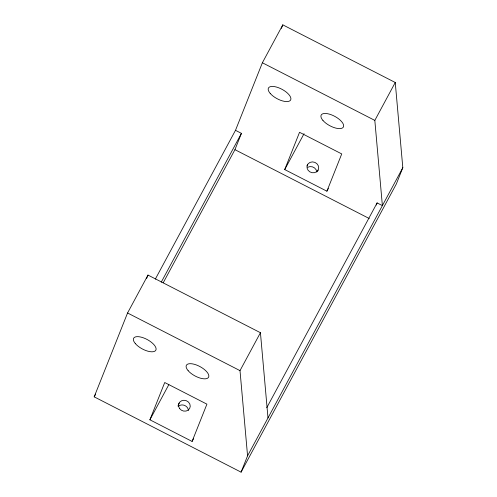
<?xml version="1.0" encoding="UTF-8"?>
<svg xmlns="http://www.w3.org/2000/svg" width="497" height="497" viewBox="0 0 497 497"><rect width="100%" height="100%" fill="white"/><g stroke="black" fill="none" stroke-linecap="round" stroke-linejoin="round"><path stroke-width="0.75" d="M155.312 279.14L235.497 130.32L262.379 62.765L282.805 24.85L395.252 82.496L402.812 167.706L396.32 184.014L241.076 472.15L94.188 396.848L127.561 312.986L147.988 275.071L260.434 332.717L267.995 417.934M146.559 278.668L147.988 275.071M281.383 28.435L282.805 24.85M163.215 282.787L234.938 149.665L241.43 133.364L235.497 130.32M149.895 419.797L164.724 382.522L206.92 404.154L192.09 441.429L149.895 419.797L168.862 384.591M178.063 405.689L179.119 403.03M284.713 169.57L299.542 132.301L341.737 153.927L326.902 191.202L284.713 169.57L304.046 133.693M307.028 165.986L307.556 164.65M317.571 171.39L318.105 170.061A5.933 5.374 21.7 0 0 312.402 161.898A5.933 5.374 21.7 0 0 307.978 170.111A5.933 5.374 21.7 0 0 318.105 170.061M241.076 472.15L247.568 455.842L402.812 167.706M376.26 205.044L377.111 202.913L382.386 205.621L374.825 120.404L395.252 82.496M94.188 396.848L95.66 394.121M161.245 282.184L241.43 133.364M192.09 441.429L193.544 438.721M326.902 191.202L328.362 188.493M247.568 455.842L240.008 370.632L260.434 332.717M266.765 407.72L377.111 202.913M262.379 62.765L374.825 120.404M234.938 149.665L369.24 218.518M127.561 312.986L240.008 370.632M178.106 406.552A5.933 5.374 21.7 0 1 184.387 405.341A5.933 5.374 21.7 0 1 188.388 410.36M307.686 167.303A5.933 5.374 21.7 0 1 316.819 171.987M188.152 370.7A12.605 5.299 28.3 0 0 207.783 378.093A12.605 5.299 28.3 0 0 196.47 364.991A12.605 5.299 28.3 0 0 188.152 370.7M179.547 408.484A5.933 5.374 21.7 0 0 189.668 408.435A5.933 5.374 21.7 0 0 183.971 400.278A5.933 5.374 21.7 0 0 179.547 408.484M135.408 343.663A12.605 5.299 28.3 0 0 155.039 351.056A12.605 5.299 28.3 0 0 143.726 337.954A12.605 5.299 28.3 0 0 135.408 343.663M270.225 93.436A12.605 5.299 28.3 0 0 289.857 100.829A12.605 5.299 28.3 0 0 278.544 87.733A12.605 5.299 28.3 0 0 270.225 93.436M322.963 120.473A12.605 5.299 28.3 0 0 342.601 127.866A12.605 5.299 28.3 0 0 331.288 114.77A12.605 5.299 28.3 0 0 322.963 120.473"/></g></svg>
